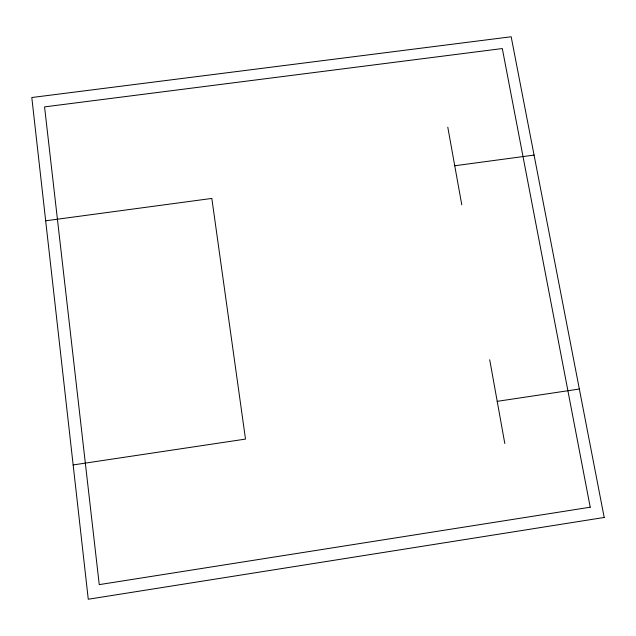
<?xml version="1.0" encoding="UTF-8"?>
<svg xmlns="http://www.w3.org/2000/svg" width="636" height="636" viewBox="0 0 636 636"><rect width="100%" height="100%" fill="white"/><g stroke="black" fill="none" stroke-linecap="round" stroke-linejoin="round"><path stroke-width="0.95" d="M73.148 464.94L245.504 439.094L211.836 198.432L45.673 220.787M497.209 401.34L579.34 389.025M454.74 165.758L534.065 155.089M447.784 127.176L461.784 204.832M489.712 359.745L504.801 443.491M590.224 507.21L99.248 584.627L44.56 106.88L502.305 48.551L590.224 507.21M604.2 517.466L88.269 599.239L31.8 97.523L511.169 36.761L604.2 517.466"/></g></svg>
